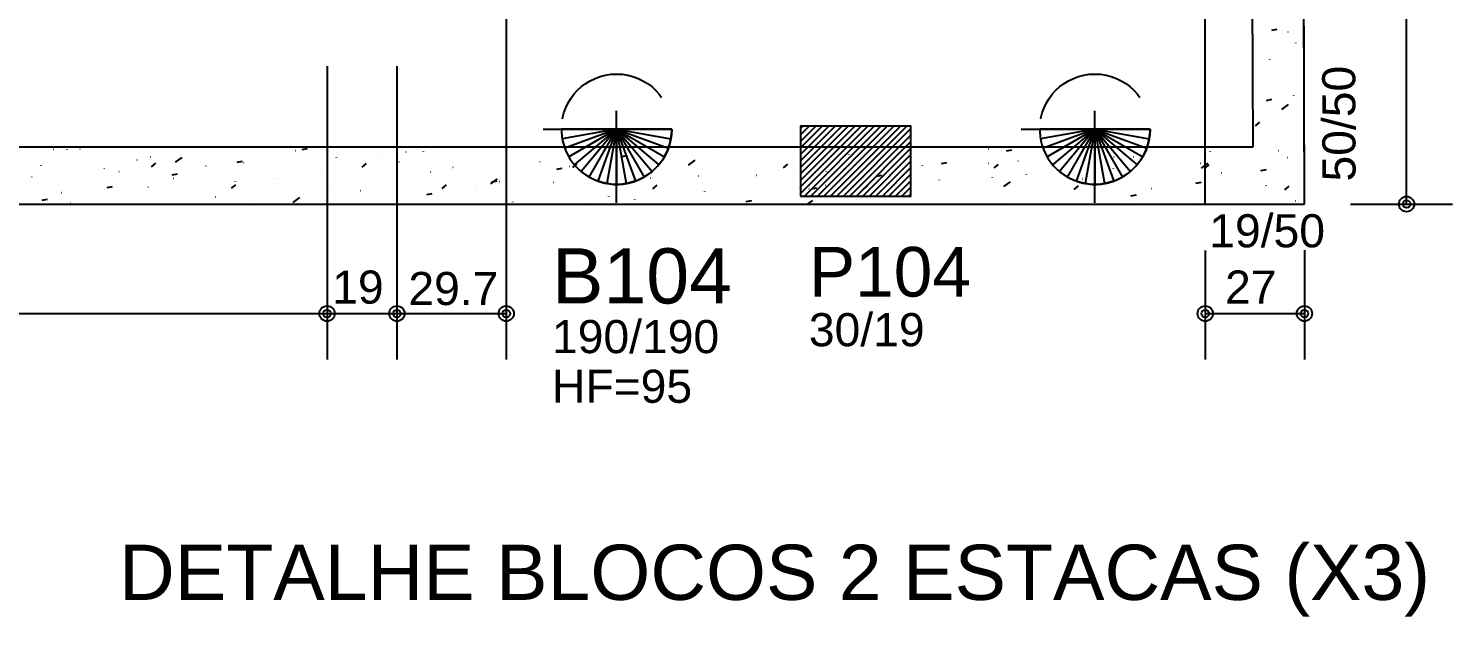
# Model space of a CAD drawing. Extents: x 0 to 119, y 0 to 84.
# Drawn here: x 39.43 to 47.17, y 13.82 to 17.02 of the extents above; entities that cross this region are included whole.
import ezdxf

# ---------------------------------------------------------------- set-up
doc = ezdxf.new("R2010")
doc.units = 0
doc.header["$MEASUREMENT"] = 0
doc.linetypes.add('ESTILO_TQS_0001', pattern=[1, 0.7, -0.3])
doc.linetypes.add('ESTILO_TQS_0003', pattern=[1.5, 0.5, -0.4, 0.1, -0.5])
for name, color, linetype in [('1', 3, 'CONTINUOUS'), ('10', 252, 'CONTINUOUS'), ('15', 12, 'CONTINUOUS'), ('18', 6, 'CONTINUOUS'), ('3', 7, 'CONTINUOUS'), ('32', 250, 'CONTINUOUS'), ('36', 7, 'CONTINUOUS'), ('37', 7, 'CONTINUOUS'), ('62', 7, 'CONTINUOUS')]:
    doc.layers.add(name, color=color, linetype=linetype)
doc.styles.add('TQS_ARIAL', font='arial.ttf')

msp = doc.modelspace()

# ---------------------------------------------------------------- linework, layer by layer
at = {"layer": '1', "color": 3, "linetype": 'Continuous'}
msp.add_line((43.928885, 16.29812), (43.928885, 16.29812), dxfattribs=at)
for points in [[(42.928885, 16.471721), (42.328885, 16.471721), (42.329118, 16.45991), (42.331423, 16.43278), (42.335545, 16.408859), (42.341373, 16.386066), (42.351348, 16.357822), (42.364294, 16.33033), (42.375229, 16.311539), (42.390942, 16.289011), (42.404528, 16.272563), (42.42611, 16.250628), (42.444743, 16.234884), (42.466732, 16.21932), (42.48808, 16.206817), (42.514171, 16.194519), (42.534472, 16.186964), (42.564004, 16.178821), (42.590166, 16.17423), (42.61466, 16.172058), (42.628885, 16.171721), (42.640372, 16.171941), (42.665114, 16.173916), (42.693632, 16.178791), (42.720215, 16.185961), (42.745116, 16.195152), (42.769885, 16.206921), (42.789983, 16.218645), (42.815263, 16.236639), (42.83113, 16.250142), (42.851123, 16.270201), (42.866252, 16.288263), (42.883479, 16.313033), (42.893805, 16.330946), (42.907456, 16.360373), (42.916395, 16.386059), (42.922405, 16.409702), (42.926097, 16.430912), (42.92869, 16.460905), (42.928885, 16.471721)], [(45.528885, 16.471721), (44.928885, 16.471721), (44.929118, 16.45991), (44.931423, 16.43278), (44.935545, 16.408859), (44.941373, 16.386066), (44.951348, 16.357822), (44.964294, 16.33033), (44.975229, 16.311539), (44.990942, 16.289011), (45.004528, 16.272563), (45.02611, 16.250628), (45.044743, 16.234884), (45.066732, 16.21932), (45.08808, 16.206817), (45.114171, 16.194519), (45.134472, 16.186964), (45.164004, 16.178821), (45.190166, 16.17423), (45.21466, 16.172058), (45.228885, 16.171721), (45.240372, 16.171941), (45.265114, 16.173916), (45.293632, 16.178791), (45.320215, 16.185961), (45.345116, 16.195152), (45.369885, 16.206921), (45.389983, 16.218645), (45.415263, 16.236639), (45.43113, 16.250142), (45.451123, 16.270201), (45.466252, 16.288263), (45.483479, 16.313033), (45.493805, 16.330946), (45.507456, 16.360373), (45.516395, 16.386059), (45.522405, 16.409702), (45.526097, 16.430912), (45.52869, 16.460905), (45.528885, 16.471721)]]:
    msp.add_lwpolyline(points, dxfattribs=at)
at = {"layer": '10', "color": 252, "linetype": 'Continuous'}
for p, q in [((46.036592, 28.41812), (46.087953, 16.374881)), ((46.367887, 16.064671), (46.334806, 28.41812)), ((46.085333, 16.989411), (46.085333, 16.989411)), ((46.085466, 16.958132), (46.085466, 16.958132)), ((46.085471, 16.957034), (46.085471, 16.957034)), ((46.085471, 16.957034), (46.085471, 16.957034)), ((46.085471, 16.957034), (46.085471, 16.957034)), ((46.157868, 16.973084), (46.158357, 16.973192)), ((46.190949, 17.009941), (46.220398, 17.015665)), ((46.279905, 17.000139), (46.280394, 17.000247)), ((46.085509, 16.948004), (46.085509, 16.948004)), ((46.085509, 16.948004), (46.085509, 16.948004)), ((46.321166, 16.939969), (46.321231, 16.940464)), ((46.086055, 16.820012), (46.086055, 16.820012)), ((46.086055, 16.820012), (46.086055, 16.820012)), ((46.086055, 16.820012), (46.086055, 16.820012)), ((46.086064, 16.817915), (46.086064, 16.817915)), ((46.086064, 16.817915), (46.086064, 16.817915)), ((46.086064, 16.817915), (46.086064, 16.817915)), ((46.180058, 16.85148), (46.180124, 16.851975)), ((46.21067, 16.823355), (46.211169, 16.823377)), ((46.190596, 16.791983), (46.1909, 16.792379)), ((46.086639, 16.682991), (46.086639, 16.682991)), ((46.086639, 16.682991), (46.086639, 16.682991)), ((46.086752, 16.656651), (46.086752, 16.656651)), ((46.161978, 16.699693), (46.162467, 16.699801)), ((46.310875, 16.655762), (46.311179, 16.656159)), ((46.086933, 16.614205), (46.086933, 16.614205)), ((46.087062, 16.583835), (46.087062, 16.583835)), ((46.087062, 16.583835), (46.087062, 16.583835)), ((46.087062, 16.583835), (46.087062, 16.583835)), ((46.161266, 16.628653), (46.190715, 16.634378)), ((46.244554, 16.579626), (46.280875, 16.606193)), ((46.278614, 16.616757), (46.278679, 16.617253)), ((46.087224, 16.545969), (46.087224, 16.545969)), ((46.087224, 16.545969), (46.087224, 16.545969)), ((46.10229, 16.491052), (46.125271, 16.510335)), ((46.137507, 16.528269), (46.137572, 16.528764)), ((46.234019, 16.555601), (46.234323, 16.555998)), ((42.628885, 16.471721), (42.328885, 16.471721)), ((42.628885, 16.471721), (42.333443, 16.419626)), ((42.628885, 16.471721), (42.346977, 16.369115)), ((42.628885, 16.471721), (42.369078, 16.321721)), ((42.628885, 16.471721), (42.399072, 16.278885)), ((42.628885, 16.471721), (42.436049, 16.241907)), ((42.628885, 16.471721), (42.478885, 16.211913)), ((42.628885, 16.471721), (42.526279, 16.189813)), ((42.628885, 16.471721), (42.576791, 16.176278)), ((42.628885, 16.471721), (42.628885, 16.171721)), ((42.628885, 16.471721), (42.68098, 16.176278)), ((42.628885, 16.471721), (42.731491, 16.189813)), ((42.628885, 16.471721), (42.778885, 16.211913)), ((42.628885, 16.471721), (42.821722, 16.241907)), ((42.628885, 16.471721), (42.858699, 16.278885)), ((42.628885, 16.471721), (42.888693, 16.321721)), ((42.628885, 16.471721), (42.910793, 16.369115)), ((42.628885, 16.471721), (42.924328, 16.419626)), ((42.628885, 16.471721), (42.928885, 16.471721)), ((45.228885, 16.471721), (44.928885, 16.471721)), ((45.228885, 16.471721), (44.933443, 16.419626)), ((45.228885, 16.471721), (44.946977, 16.369115)), ((45.228885, 16.471721), (44.969078, 16.321721)), ((45.228885, 16.471721), (44.999072, 16.278885)), ((45.228885, 16.471721), (45.036049, 16.241907)), ((45.228885, 16.471721), (45.078885, 16.211913)), ((45.228885, 16.471721), (45.126279, 16.189813)), ((45.228885, 16.471721), (45.176791, 16.176278)), ((45.228885, 16.471721), (45.228885, 16.171721)), ((45.228885, 16.471721), (45.28098, 16.176278)), ((45.228885, 16.471721), (45.331491, 16.189813)), ((45.228885, 16.471721), (45.378885, 16.211913)), ((45.228885, 16.471721), (45.421722, 16.241907)), ((45.228885, 16.471721), (45.458699, 16.278885)), ((45.228885, 16.471721), (45.488693, 16.321721)), ((45.228885, 16.471721), (45.510793, 16.369115)), ((45.228885, 16.471721), (45.524328, 16.419626)), ((45.228885, 16.471721), (45.528885, 16.471721)), ((46.087511, 16.478651), (46.087511, 16.478651)), ((46.08757, 16.464798), (46.08757, 16.464798)), ((46.168529, 16.426843), (46.169017, 16.426952)), ((46.290566, 16.453898), (46.291054, 16.454007)), ((46.087953, 16.374881), (38.859934, 16.374881)), ((39.567121, 16.363316), (39.567425, 16.363713)), ((39.589711, 16.339865), (39.590199, 16.339973)), ((39.642752, 16.362083), (39.642817, 16.362578)), ((39.711748, 16.36692), (39.712236, 16.367028)), ((40.347175, 16.370639), (40.347663, 16.370748)), ((40.516976, 16.34064), (40.517476, 16.340662)), ((40.884126, 16.35667), (40.884626, 16.356692)), ((40.919845, 16.36086), (40.949294, 16.366584)), ((41.046472, 16.363758), (41.046971, 16.36378)), ((41.065417, 16.351699), (41.065483, 16.352194)), ((41.343269, 16.334262), (41.343573, 16.334659)), ((41.483788, 16.348318), (41.484276, 16.348427)), ((41.579821, 16.349571), (41.580126, 16.349968)), ((41.816374, 16.364881), (41.816678, 16.365278)), ((42.119215, 16.352038), (42.119703, 16.352146)), ((42.488083, 16.341315), (42.488148, 16.34181)), ((42.922281, 16.341268), (42.922586, 16.341664)), ((43.009961, 16.372059), (43.010026, 16.372555)), ((43.158834, 16.356577), (43.159138, 16.356974)), ((43.395387, 16.371887), (43.395691, 16.372283)), ((43.891256, 16.333437), (43.891744, 16.333545)), ((44.432627, 16.361675), (44.432692, 16.362171)), ((44.65116, 16.364753), (44.651649, 16.364861)), ((44.747723, 16.353888), (44.777172, 16.359613)), ((45.804821, 16.33739), (45.80532, 16.337411)), ((45.855292, 16.351291), (45.855358, 16.351787)), ((45.967166, 16.344478), (45.967666, 16.3445)), ((46.087808, 16.408948), (46.087808, 16.408948)), ((46.087808, 16.408948), (46.087808, 16.408948)), ((46.087808, 16.408948), (46.087808, 16.408948)), ((46.22592, 16.355775), (46.226419, 16.355797)), ((39.469974, 16.294927), (39.470473, 16.294949)), ((39.501644, 16.273594), (39.50171, 16.274089)), ((39.728727, 16.306224), (39.729227, 16.306246)), ((39.844382, 16.259173), (39.84487, 16.259281)), ((39.966419, 16.286228), (39.966907, 16.286336)), ((40.023522, 16.304338), (40.023587, 16.304834)), ((40.095877, 16.322255), (40.096377, 16.322276)), ((40.100967, 16.267316), (40.123949, 16.2866)), ((40.160505, 16.257714), (40.16081, 16.258111)), ((40.231752, 16.291825), (40.268073, 16.318392)), ((40.258223, 16.329343), (40.258722, 16.329364)), ((40.397058, 16.273024), (40.397363, 16.27342)), ((40.544714, 16.329877), (40.54478, 16.330373)), ((40.566459, 16.292169), (40.595908, 16.297893)), ((40.601846, 16.289948), (40.602334, 16.290056)), ((40.633611, 16.288333), (40.633915, 16.28873)), ((40.870163, 16.303643), (40.870468, 16.304039)), ((40.92431, 16.26321), (40.924375, 16.263705)), ((41.106716, 16.318952), (41.10702, 16.319349)), ((41.246077, 16.265783), (41.269058, 16.285066)), ((41.361751, 16.321264), (41.362239, 16.321372)), ((41.446188, 16.293954), (41.446253, 16.29445)), ((41.73846, 16.267627), (41.738948, 16.267735)), ((41.739518, 16.26472), (41.739822, 16.265117)), ((41.96738, 16.319493), (41.967445, 16.319989)), ((41.976071, 16.28003), (41.976375, 16.280426)), ((42.212623, 16.295339), (42.212928, 16.295736)), ((42.303705, 16.254337), (42.333154, 16.260062)), ((42.373887, 16.271347), (42.374375, 16.271455)), ((42.391186, 16.264249), (42.414167, 16.283533)), ((42.449176, 16.310649), (42.44948, 16.311045)), ((42.657091, 16.323029), (42.68654, 16.328753)), ((42.685729, 16.325958), (42.686033, 16.326355)), ((42.868854, 16.28357), (42.868919, 16.284066)), ((43.02023, 16.276322), (43.05655, 16.302889)), ((43.133792, 16.302662), (43.13428, 16.302771)), ((43.255829, 16.329717), (43.256317, 16.329826)), ((43.390046, 16.309109), (43.390111, 16.309605)), ((43.536295, 16.262715), (43.559276, 16.281999)), ((43.910749, 16.330931), (43.910814, 16.331426)), ((44.228323, 16.268558), (44.228822, 16.26858)), ((44.291519, 16.273186), (44.291585, 16.273682)), ((44.390668, 16.275646), (44.391168, 16.275668)), ((44.394337, 16.285197), (44.423786, 16.290922)), ((44.649422, 16.286944), (44.649921, 16.286966)), ((44.681404, 16.261182), (44.704386, 16.280465)), ((44.812712, 16.298725), (44.812777, 16.299221)), ((44.905832, 16.284061), (44.90632, 16.284169)), ((45.016572, 16.302974), (45.017071, 16.302996)), ((45.027869, 16.311116), (45.028357, 16.311224)), ((45.178917, 16.310062), (45.179417, 16.310084)), ((45.33047, 16.256989), (45.330774, 16.257386)), ((45.333415, 16.320547), (45.33348, 16.321042)), ((45.437671, 16.321359), (45.43817, 16.321381)), ((45.567023, 16.272299), (45.567327, 16.272696)), ((45.663296, 16.314836), (45.663784, 16.314944)), ((45.714185, 16.262802), (45.71425, 16.263298)), ((45.803575, 16.287608), (45.80388, 16.288005)), ((45.808708, 16.260819), (45.845028, 16.287386)), ((45.826514, 16.259648), (45.849495, 16.278932)), ((46.040128, 16.302918), (46.040432, 16.303315)), ((46.235377, 16.288341), (46.235443, 16.288837)), ((46.276681, 16.318227), (46.276985, 16.318624)), ((39.450847, 16.211786), (39.451152, 16.212182)), ((39.6874, 16.227095), (39.687705, 16.227492)), ((39.882415, 16.215849), (39.88248, 16.216345)), ((39.923953, 16.242405), (39.924257, 16.242801)), ((40.099054, 16.178481), (40.099542, 16.17859)), ((40.213073, 16.223477), (40.242522, 16.229202)), ((40.221091, 16.205536), (40.221579, 16.205644)), ((40.403607, 16.241388), (40.403672, 16.241884)), ((40.556755, 16.188172), (40.557059, 16.188569)), ((40.793307, 16.203482), (40.793612, 16.203879)), ((40.856518, 16.209256), (40.857006, 16.209364)), ((41.02986, 16.218791), (41.030164, 16.219188)), ((41.266413, 16.234101), (41.266717, 16.234498)), ((41.30508, 16.205465), (41.305146, 16.205961)), ((41.502965, 16.249411), (41.50327, 16.249807)), ((41.616423, 16.240572), (41.616911, 16.24068)), ((41.826273, 16.231004), (41.826338, 16.2315)), ((41.945455, 16.175221), (41.981776, 16.201788)), ((41.950319, 16.185646), (41.979768, 16.19137)), ((41.993131, 16.186935), (41.993619, 16.187043)), ((42.284674, 16.183697), (42.285174, 16.183718)), ((42.346976, 16.252826), (42.347041, 16.253322)), ((42.628558, 16.190655), (42.629046, 16.190763)), ((42.651825, 16.199727), (42.652324, 16.199749)), ((42.727746, 16.195081), (42.727811, 16.195577)), ((42.81417, 16.206815), (42.81467, 16.206837)), ((43.072924, 16.218112), (43.073423, 16.218134)), ((43.248939, 16.22062), (43.249004, 16.221116)), ((43.388463, 16.221971), (43.388951, 16.222079)), ((43.440074, 16.234142), (43.440573, 16.234164)), ((43.5105, 16.249026), (43.510988, 16.249134)), ((43.602419, 16.241231), (43.602919, 16.241252)), ((43.769642, 16.242442), (43.769707, 16.242938)), ((43.861173, 16.252528), (43.861672, 16.25255)), ((44.040951, 16.216506), (44.0704, 16.22223)), ((44.145927, 16.252745), (44.146415, 16.252854)), ((44.147707, 16.180442), (44.148011, 16.180838)), ((44.150412, 16.184697), (44.150477, 16.185193)), ((44.384259, 16.195751), (44.384564, 16.196148)), ((44.620812, 16.211061), (44.621116, 16.211457)), ((44.671604, 16.210237), (44.67167, 16.210732)), ((44.733933, 16.159718), (44.770253, 16.186285)), ((44.857365, 16.22637), (44.857669, 16.226767)), ((45.093917, 16.24168), (45.094222, 16.242077)), ((45.160504, 16.20337), (45.160992, 16.203478)), ((45.192307, 16.232058), (45.192373, 16.232554)), ((45.282541, 16.230424), (45.283029, 16.230533)), ((45.778197, 16.178675), (45.807646, 16.184399)), ((45.917968, 16.234144), (45.918456, 16.234252)), ((46.09427, 16.199853), (46.094335, 16.200348)), ((46.131583, 16.247366), (46.161032, 16.25309)), ((39.610544, 16.126934), (39.610848, 16.127331)), ((39.741307, 16.12736), (39.741373, 16.127856)), ((39.847097, 16.142244), (39.847401, 16.142641)), ((39.859688, 16.154786), (39.889136, 16.16051)), ((40.083649, 16.157553), (40.083954, 16.15795)), ((40.2625, 16.1529), (40.262565, 16.153395)), ((40.320202, 16.172863), (40.320506, 16.17326)), ((40.449423, 16.103568), (40.449922, 16.10359)), ((40.475762, 16.124845), (40.476251, 16.124953)), ((40.535634, 16.150848), (40.558615, 16.170131)), ((40.708176, 16.114865), (40.708676, 16.114887)), ((40.783203, 16.174721), (40.783268, 16.175217)), ((40.87068, 16.074119), (40.907001, 16.100687)), ((41.075327, 16.130895), (41.075826, 16.130917)), ((41.111189, 16.128564), (41.111678, 16.128673)), ((41.163973, 16.116976), (41.164038, 16.117472)), ((41.237672, 16.137984), (41.238171, 16.138005)), ((41.496425, 16.149281), (41.496925, 16.149303)), ((41.596934, 16.116955), (41.626382, 16.122679)), ((41.680743, 16.149314), (41.703725, 16.168598)), ((41.685166, 16.142516), (41.685231, 16.143011)), ((41.863576, 16.165311), (41.864075, 16.165333)), ((41.871094, 16.15988), (41.871582, 16.159988)), ((42.025921, 16.172399), (42.026421, 16.172421)), ((42.205869, 16.164337), (42.205934, 16.164833)), ((42.247803, 16.106243), (42.248291, 16.106352)), ((42.586639, 16.106592), (42.586704, 16.107088)), ((42.825853, 16.14778), (42.848834, 16.167064)), ((42.88323, 16.109963), (42.883718, 16.110071)), ((42.964943, 16.103894), (42.965248, 16.104291)), ((43.107831, 16.132132), (43.107897, 16.132627)), ((43.201496, 16.119204), (43.201801, 16.1196)), ((43.438049, 16.134513), (43.438353, 16.13491)), ((43.628534, 16.153953), (43.6286, 16.154449)), ((43.643135, 16.141279), (43.643623, 16.141387)), ((43.674601, 16.149823), (43.674906, 16.150219)), ((43.687566, 16.147815), (43.717014, 16.153539)), ((43.765172, 16.168334), (43.76566, 16.168442)), ((43.911154, 16.165132), (43.911459, 16.165529)), ((43.970962, 16.146247), (43.993943, 16.16553)), ((44.400599, 16.172054), (44.401087, 16.172162)), ((44.530497, 16.121748), (44.530562, 16.122243)), ((45.0512, 16.143569), (45.051265, 16.144065)), ((45.116071, 16.144713), (45.139052, 16.163997)), ((45.214197, 16.105459), (45.214501, 16.105856)), ((45.415175, 16.122678), (45.415663, 16.122786)), ((45.424812, 16.109983), (45.45426, 16.115708)), ((45.450749, 16.120768), (45.451054, 16.121165)), ((45.537212, 16.149733), (45.5377, 16.149841)), ((45.573078, 16.174313), (45.573143, 16.174809)), ((45.687302, 16.136078), (45.687606, 16.136475)), ((45.923855, 16.151387), (45.924159, 16.151784)), ((45.953163, 16.111364), (45.953228, 16.111859)), ((45.996021, 16.111615), (45.996521, 16.111637)), ((46.158366, 16.118703), (46.158866, 16.118725)), ((46.160407, 16.166697), (46.160712, 16.167094)), ((46.172639, 16.153453), (46.173127, 16.153561)), ((46.26118, 16.14318), (46.284162, 16.162463)), ((38.860078, 16.064671), (46.367887, 16.064671)), ((39.474139, 16.064671), (39.474139, 16.064671)), ((39.506302, 16.086095), (39.535751, 16.091819)), ((39.558541, 16.064671), (39.558541, 16.064671)), ((39.562768, 16.064671), (39.562768, 16.064671)), ((39.562768, 16.064671), (39.562768, 16.064671)), ((39.585689, 16.064671), (39.585689, 16.064671)), ((39.585689, 16.064671), (39.585689, 16.064671)), ((39.593821, 16.066474), (39.594309, 16.066582)), ((39.603597, 16.064671), (39.603597, 16.064671)), ((39.661174, 16.069152), (39.661673, 16.069174)), ((39.733054, 16.064671), (39.733054, 16.064671)), ((39.733054, 16.064671), (39.733054, 16.064671)), ((39.733054, 16.064671), (39.733054, 16.064671)), ((39.787573, 16.064671), (39.787573, 16.064671)), ((39.787573, 16.064671), (39.787573, 16.064671)), ((39.859464, 16.064671), (39.859464, 16.064671)), ((39.862512, 16.064671), (39.862512, 16.064671)), ((39.862512, 16.064671), (39.862512, 16.064671)), ((39.862512, 16.064671), (39.862512, 16.064671)), ((39.919927, 16.08045), (39.920427, 16.080471)), ((39.921206, 16.064671), (39.921206, 16.064671)), ((39.991969, 16.064671), (39.991969, 16.064671)), ((39.991969, 16.064671), (39.991969, 16.064671)), ((39.991969, 16.064671), (39.991969, 16.064671)), ((40.012378, 16.064671), (40.012378, 16.064671)), ((40.012378, 16.064671), (40.012378, 16.064671)), ((40.121427, 16.064671), (40.121458, 16.064907)), ((40.121427, 16.064671), (40.121427, 16.064671)), ((40.121427, 16.064671), (40.121427, 16.064671)), ((40.204337, 16.064671), (40.204337, 16.064671)), ((40.204337, 16.064671), (40.204337, 16.064671)), ((40.204337, 16.064671), (40.204337, 16.064671)), ((40.237183, 16.064671), (40.237183, 16.064671)), ((40.237183, 16.064671), (40.237183, 16.064671)), ((40.250884, 16.064671), (40.250884, 16.064671)), ((40.250884, 16.064671), (40.250884, 16.064671)), ((40.287078, 16.09648), (40.287577, 16.096501)), ((40.353725, 16.09779), (40.354214, 16.097898)), ((40.380342, 16.064671), (40.380342, 16.064671)), ((40.380342, 16.064671), (40.380342, 16.064671)), ((40.432933, 16.064671), (40.432933, 16.064671)), ((40.461989, 16.064671), (40.461989, 16.064671)), ((40.461989, 16.064671), (40.461989, 16.064671)), ((40.509799, 16.064671), (40.509799, 16.064671)), ((40.509799, 16.064671), (40.509799, 16.064671)), ((40.639257, 16.064671), (40.639257, 16.064671)), ((40.642096, 16.086232), (40.642161, 16.086728)), ((40.686794, 16.064671), (40.686794, 16.064671)), ((40.686794, 16.064671), (40.686794, 16.064671)), ((40.768714, 16.064671), (40.768714, 16.064671)), ((40.822986, 16.064671), (40.822986, 16.064671)), ((40.822986, 16.064671), (40.822986, 16.064671)), ((40.857763, 16.064671), (40.857763, 16.064671)), ((40.898172, 16.064671), (40.898172, 16.064671)), ((40.911599, 16.064671), (40.911599, 16.064671)), ((40.911599, 16.064671), (40.911599, 16.064671)), ((41.006401, 16.064671), (41.006401, 16.064671)), ((41.02763, 16.064671), (41.02763, 16.064671)), ((41.136405, 16.064671), (41.136405, 16.064671)), ((41.136405, 16.064671), (41.136405, 16.064671)), ((41.157087, 16.064671), (41.157087, 16.064671)), ((41.157087, 16.064671), (41.157087, 16.064671)), ((41.157087, 16.064671), (41.157087, 16.064671)), ((41.286545, 16.064671), (41.286545, 16.064671)), ((41.286545, 16.064671), (41.286545, 16.064671)), ((41.286545, 16.064671), (41.286545, 16.064671)), ((41.327957, 16.064671), (41.327957, 16.064671)), ((41.36121, 16.064671), (41.36121, 16.064671)), ((41.36121, 16.064671), (41.36121, 16.064671)), ((41.416002, 16.064671), (41.416002, 16.064671)), ((41.416002, 16.064671), (41.416002, 16.064671)), ((41.416002, 16.064671), (41.416002, 16.064671)), ((41.441634, 16.064671), (41.441634, 16.064671)), ((41.441634, 16.064671), (41.441634, 16.064671)), ((41.441634, 16.064671), (41.441634, 16.064671)), ((41.54546, 16.064671), (41.54546, 16.064671)), ((41.54546, 16.064671), (41.54546, 16.064671)), ((41.54546, 16.064671), (41.54546, 16.064671)), ((41.57987, 16.064671), (41.57987, 16.064671)), ((41.586015, 16.064671), (41.586015, 16.064671)), ((41.586015, 16.064671), (41.586015, 16.064671)), ((41.674917, 16.064671), (41.674917, 16.064671)), ((41.674917, 16.064671), (41.674917, 16.064671)), ((41.794321, 16.064671), (41.794321, 16.064671)), ((41.804375, 16.064671), (41.804375, 16.064671)), ((41.804375, 16.064671), (41.804375, 16.064671)), ((41.81082, 16.064671), (41.81082, 16.064671)), ((41.81082, 16.064671), (41.81082, 16.064671)), ((41.933832, 16.064671), (41.933832, 16.064671)), ((41.933832, 16.064671), (41.933832, 16.064671)), ((42.035626, 16.064671), (42.035626, 16.064671)), ((42.035626, 16.064671), (42.035626, 16.064671)), ((42.060282, 16.064671), (42.060282, 16.064671)), ((42.060282, 16.064671), (42.060282, 16.064671)), ((42.060282, 16.064671), (42.060282, 16.064671)), ((42.06329, 16.064671), (42.06329, 16.064671)), ((42.064761, 16.075848), (42.064827, 16.076344)), ((42.125766, 16.079188), (42.126254, 16.079297)), ((42.153338, 16.064671), (42.153338, 16.064671)), ((42.192747, 16.064671), (42.192747, 16.064671)), ((42.260431, 16.064671), (42.260431, 16.064671)), ((42.260431, 16.064671), (42.260431, 16.064671)), ((42.322205, 16.064671), (42.322205, 16.064671)), ((42.451662, 16.064671), (42.451662, 16.064671)), ((42.485236, 16.064671), (42.485236, 16.064671)), ((42.491838, 16.073275), (42.492143, 16.073672)), ((42.58112, 16.064671), (42.58112, 16.064671)), ((42.58112, 16.064671), (42.58112, 16.064671)), ((42.58112, 16.064671), (42.58112, 16.064671)), ((42.678931, 16.064671), (42.678931, 16.064671)), ((42.678931, 16.064671), (42.678931, 16.064671)), ((42.710041, 16.064671), (42.710041, 16.064671)), ((42.710577, 16.064671), (42.710577, 16.064671)), ((42.710577, 16.064671), (42.710577, 16.064671)), ((42.710577, 16.064671), (42.710577, 16.064671)), ((42.726807, 16.064671), (42.726807, 16.064671)), ((42.728391, 16.088585), (42.728695, 16.088981)), ((42.730878, 16.064671), (42.730878, 16.064671)), ((42.840035, 16.064671), (42.840035, 16.064671)), ((42.840035, 16.064671), (42.840035, 16.064671)), ((42.840035, 16.064671), (42.840035, 16.064671)), ((42.934847, 16.064671), (42.934847, 16.064671)), ((42.969492, 16.064671), (42.969492, 16.064671)), ((42.969492, 16.064671), (42.969492, 16.064671)), ((42.969492, 16.064671), (42.969492, 16.064671)), ((43.09895, 16.064671), (43.09895, 16.064671)), ((43.09895, 16.064671), (43.09895, 16.064671)), ((43.159652, 16.064671), (43.159652, 16.064671)), ((43.228408, 16.064671), (43.228408, 16.064671)), ((43.228408, 16.064671), (43.228408, 16.064671)), ((43.259828, 16.064671), (43.259828, 16.064671)), ((43.297579, 16.064671), (43.297579, 16.064671)), ((43.297579, 16.064671), (43.297579, 16.064671)), ((43.297579, 16.064671), (43.297579, 16.064671)), ((43.300275, 16.064671), (43.300275, 16.064671)), ((43.33418, 16.079124), (43.363629, 16.084848)), ((43.357865, 16.064671), (43.357865, 16.064671)), ((43.357865, 16.064671), (43.357865, 16.064671)), ((43.384457, 16.064671), (43.384457, 16.064671)), ((43.487323, 16.064671), (43.487323, 16.064671)), ((43.487427, 16.065464), (43.487492, 16.06596)), ((43.609262, 16.064671), (43.609262, 16.064671)), ((43.61678, 16.064671), (43.61678, 16.064671)), ((43.667435, 16.064671), (43.695479, 16.085184)), ((43.746238, 16.064671), (43.746238, 16.064671)), ((43.834068, 16.064671), (43.834068, 16.064671)), ((43.873744, 16.064671), (43.873744, 16.064671)), ((43.875695, 16.064671), (43.875695, 16.064671)), ((43.916227, 16.064671), (43.916227, 16.064671)), ((44.005153, 16.064671), (44.005153, 16.064671)), ((44.005153, 16.064671), (44.005153, 16.064671)), ((44.005153, 16.064671), (44.005153, 16.064671)), ((44.009305, 16.096208), (44.00937, 16.096704)), ((44.019843, 16.087642), (44.020332, 16.08775)), ((44.058873, 16.064671), (44.058873, 16.064671)), ((44.13461, 16.064671), (44.13461, 16.064671)), ((44.13461, 16.064671), (44.13461, 16.064671)), ((44.13461, 16.064671), (44.13461, 16.064671)), ((44.264068, 16.064671), (44.264068, 16.064671)), ((44.264068, 16.064671), (44.264068, 16.064671)), ((44.264068, 16.064671), (44.264068, 16.064671)), ((44.283678, 16.064671), (44.283678, 16.064671)), ((44.393525, 16.064671), (44.393525, 16.064671)), ((44.393525, 16.064671), (44.393525, 16.064671)), ((44.393525, 16.064671), (44.393525, 16.064671)), ((44.447212, 16.064671), (44.447212, 16.064671)), ((44.508483, 16.064671), (44.508483, 16.064671)), ((44.522983, 16.064671), (44.522983, 16.064671)), ((44.522983, 16.064671), (44.522983, 16.064671)), ((44.534876, 16.064671), (44.534876, 16.064671)), ((44.534876, 16.064671), (44.534876, 16.064671)), ((44.603993, 16.064671), (44.603993, 16.064671)), ((44.65244, 16.064671), (44.65244, 16.064671)), ((44.65244, 16.064671), (44.65244, 16.064671)), ((44.65527, 16.091362), (44.655759, 16.09147)), ((44.733289, 16.064671), (44.733289, 16.064671)), ((44.733289, 16.064671), (44.733289, 16.064671)), ((44.733289, 16.064671), (44.733289, 16.064671)), ((44.741091, 16.07484), (44.741396, 16.075237)), ((44.781898, 16.064671), (44.781898, 16.064671)), ((44.781898, 16.064671), (44.781898, 16.064671)), ((44.911355, 16.064671), (44.911355, 16.064671)), ((44.911355, 16.064671), (44.911355, 16.064671)), ((44.920836, 16.064671), (44.920836, 16.064671)), ((44.920836, 16.064671), (44.920836, 16.064671)), ((44.920836, 16.064671), (44.920836, 16.064671)), ((44.958094, 16.064671), (44.958094, 16.064671)), ((44.958094, 16.064671), (44.958094, 16.064671)), ((44.958094, 16.064671), (44.958094, 16.064671)), ((44.977644, 16.090149), (44.977948, 16.090546)), ((45.020681, 16.064671), (45.020681, 16.064671)), ((45.040813, 16.064671), (45.040813, 16.064671)), ((45.153524, 16.064671), (45.153524, 16.064671)), ((45.153524, 16.064671), (45.153524, 16.064671)), ((45.153524, 16.064671), (45.153524, 16.064671)), ((45.17027, 16.064671), (45.17027, 16.064671)), ((45.182899, 16.064671), (45.182899, 16.064671)), ((45.182899, 16.064671), (45.182899, 16.064671)), ((45.182899, 16.064671), (45.182899, 16.064671)), ((45.1917, 16.064671), (45.1917, 16.064671)), ((45.207772, 16.077199), (45.208272, 16.077221)), ((45.299728, 16.064671), (45.299728, 16.064671)), ((45.370117, 16.084287), (45.370617, 16.084309)), ((45.407704, 16.064671), (45.407704, 16.064671)), ((45.407704, 16.064671), (45.407704, 16.064671)), ((45.407704, 16.064671), (45.407704, 16.064671)), ((45.429185, 16.064671), (45.429185, 16.064671)), ((45.429185, 16.064671), (45.429185, 16.064671)), ((45.429185, 16.064671), (45.429185, 16.064671)), ((45.43197, 16.085824), (45.432036, 16.08632)), ((45.54055, 16.064671), (45.54055, 16.064671)), ((45.558643, 16.064671), (45.558643, 16.064671)), ((45.558643, 16.064671), (45.558643, 16.064671)), ((45.558643, 16.064671), (45.558643, 16.064671)), ((45.594149, 16.064671), (45.594149, 16.064671)), ((45.628871, 16.095585), (45.62937, 16.095606)), ((45.63251, 16.064671), (45.63251, 16.064671)), ((45.63251, 16.064671), (45.63251, 16.064671)), ((45.63251, 16.064671), (45.63251, 16.064671)), ((45.688101, 16.064671), (45.688101, 16.064671)), ((45.688101, 16.064671), (45.688101, 16.064671)), ((45.688101, 16.064671), (45.688101, 16.064671)), ((45.772172, 16.064671), (45.772172, 16.064671)), ((45.791884, 16.069041), (45.792372, 16.069149)), ((45.817558, 16.064671), (45.817558, 16.064671)), ((45.817558, 16.064671), (45.817558, 16.064671)), ((45.817558, 16.064671), (45.817558, 16.064671)), ((45.857315, 16.064671), (45.857315, 16.064671)), ((45.857315, 16.064671), (45.857315, 16.064671)), ((45.857315, 16.064671), (45.857315, 16.064671)), ((45.947016, 16.064671), (45.947016, 16.064671)), ((45.947016, 16.064671), (45.947016, 16.064671)), ((46.076473, 16.064671), (46.076473, 16.064671)), ((46.076473, 16.064671), (46.076473, 16.064671)), ((46.08212, 16.064671), (46.08212, 16.064671)), ((46.08212, 16.064671), (46.08212, 16.064671)), ((46.083551, 16.066536), (46.083856, 16.066933)), ((46.167618, 16.064671), (46.167618, 16.064671)), ((46.205931, 16.064671), (46.205931, 16.064671)), ((46.205931, 16.064671), (46.205931, 16.064671)), ((46.306925, 16.064671), (46.306925, 16.064671)), ((46.306925, 16.064671), (46.306925, 16.064671)), ((46.320104, 16.081846), (46.320408, 16.082242)), ((46.335388, 16.064671), (46.335388, 16.064671)), ((46.335388, 16.064671), (46.335388, 16.064671))]:
    msp.add_line(p, q, dxfattribs=at)
at = {"layer": '10', "color": 252, "linetype": 'ESTILO_TQS_0003'}
for p, q in [((42.628885, 16.071821), (42.628885, 16.871621)), ((45.228885, 16.071821), (45.228885, 16.871621)), ((42.228985, 16.471721), (43.028785, 16.471721)), ((44.828985, 16.471721), (45.628785, 16.471721))]:
    msp.add_line(p, q, dxfattribs=at)
at = {"layer": '10', "color": 252, "linetype": 'ESTILO_TQS_0001'}
for centre in [(42.628885, 16.471721), (45.228885, 16.471721)]:
    msp.add_circle(centre, 0.3, dxfattribs=at)
at = {"layer": '18', "color": 6, "linetype": 'Continuous'}
msp.add_lwpolyline([(42.028885, 16.064681), (45.828885, 16.064681), (45.828885, 19.864681), (42.028885, 19.864681), (42.028885, 16.064681)], dxfattribs=at)
at = {"layer": '3', "color": 7, "linetype": 'Continuous'}
for points in [[(46.367887, 16.064681), (46.352671, 21.877111)], [(34.973761, 16.064671), (41.24502, 16.064671)], [(41.24502, 16.064681), (42.028885, 16.064681)], [(45.828885, 16.064681), (46.367887, 16.064681)], [(46.367887, 16.064681), (45.828885, 16.06327)]]:
    msp.add_lwpolyline(points, dxfattribs=at)
at = {"layer": '32', "color": 250, "linetype": 'Continuous'}
for p, q in [((46.92288, 16.064681), (46.92288, 24.61812)), ((41.05502, 16.814671), (41.05502, 15.219706)), ((41.05502, 16.814671), (41.05502, 15.219706)), ((41.43502, 16.814681), (41.43502, 15.219706)), ((41.43502, 16.814681), (41.43502, 15.219706)), ((42.028885, 16.814681), (42.028885, 15.219706)), ((45.828885, 16.06327), (45.828885, 16.06327)), ((46.367887, 16.064681), (46.367887, 16.064681)), ((46.367887, 16.064681), (46.367887, 16.064681)), ((46.617887, 16.064681), (47.17288, 16.064681)), ((45.828885, 15.81327), (45.828885, 15.219706)), ((46.367887, 15.814681), (46.367887, 15.219706)), ((36.1852, 15.469706), (41.05502, 15.469706)), ((41.05502, 15.469706), (41.43502, 15.469706)), ((41.43502, 15.469706), (42.028885, 15.469706)), ((45.828885, 15.469706), (46.367887, 15.469706))]:
    msp.add_line(p, q, dxfattribs=at)
for centre, radius in [((46.92288, 16.064681), 0.041625), ((46.92288, 16.064681), 0.02075), ((41.05502, 15.469706), 0.041625), ((41.05502, 15.469706), 0.041625), ((41.05502, 15.469706), 0.02075), ((41.05502, 15.469706), 0.02075), ((41.43502, 15.469706), 0.041625), ((41.43502, 15.469706), 0.041625), ((41.43502, 15.469706), 0.02075), ((41.43502, 15.469706), 0.02075), ((42.028885, 15.469706), 0.041625), ((42.028885, 15.469706), 0.02075), ((45.828885, 15.469706), 0.041625), ((45.828885, 15.469706), 0.02075), ((46.367887, 15.469706), 0.041625), ((46.367887, 15.469706), 0.02075)]:
    msp.add_circle(centre, radius, dxfattribs=at)
at = {"layer": '62', "linetype": 'Continuous'}
for p, q in [((43.628885, 16.122431), (43.994574, 16.48812)), ((43.628885, 16.157786), (43.959218, 16.48812)), ((43.628885, 16.193142), (43.923863, 16.48812)), ((43.628885, 16.228497), (43.888508, 16.48812)), ((43.628885, 16.263852), (43.853152, 16.48812)), ((43.628885, 16.299208), (43.817797, 16.48812)), ((43.628885, 16.334563), (43.782442, 16.48812)), ((43.628885, 16.369918), (43.747086, 16.48812)), ((43.628885, 16.405274), (43.711731, 16.48812)), ((43.628885, 16.440629), (43.676376, 16.48812)), ((43.628885, 16.475984), (43.64102, 16.48812)), ((43.649929, 16.10812), (44.029929, 16.48812)), ((43.685284, 16.10812), (44.065284, 16.48812)), ((43.72064, 16.10812), (44.10064, 16.48812)), ((43.755995, 16.10812), (44.135995, 16.48812)), ((43.79135, 16.10812), (44.17135, 16.48812)), ((43.826706, 16.10812), (44.206706, 16.48812)), ((43.862061, 16.10812), (44.228885, 16.474944)), ((43.897417, 16.10812), (44.228885, 16.439588)), ((43.932772, 16.10812), (44.228885, 16.404233)), ((43.968127, 16.10812), (44.228885, 16.368877)), ((44.003483, 16.10812), (44.228885, 16.333522)), ((44.038838, 16.10812), (44.228885, 16.298167)), ((44.074193, 16.10812), (44.228885, 16.262811)), ((44.109549, 16.10812), (44.228885, 16.227456)), ((44.144904, 16.10812), (44.228885, 16.192101)), ((44.180259, 16.10812), (44.228885, 16.156745)), ((44.215615, 16.10812), (44.228885, 16.12139))]:
    msp.add_line(p, q, dxfattribs=at)
msp.add_lwpolyline([(43.628885, 16.10812), (44.228885, 16.10812), (44.228885, 16.48812), (43.628885, 16.48812), (43.628885, 16.10812)], dxfattribs=at)

# ---------------------------------------------------------------- texts
at = {"layer": '15', "color": 12, "linetype": 'Continuous', "style": 'TQS_ARIAL'}
msp.add_text('DETALHE BLOCOS 2 ESTACAS (X3)', height=0.3, dxfattribs=at).set_placement((39.924802, 13.913287))
at = {"layer": '32', "color": 250, "linetype": 'Continuous', "style": 'TQS_ARIAL'}
for s, p in [('19', (41.08302, 15.523706)), ('29.7', (41.497066, 15.515919)), ('27', (45.936386, 15.523706))]:
    msp.add_text(s, height=0.18, dxfattribs=at).set_placement(p)
at = {"layer": '36', "color": 7, "linetype": 'Continuous', "style": 'TQS_ARIAL'}
for s, height, p in [('B104', 0.3, (42.277834, 15.524564)), ('P104', 0.27, (43.674132, 15.562084)), ('30/19', 0.18, (43.674132, 15.292084)), ('190/190', 0.18, (42.277834, 15.254564)), ('HF=95', 0.18, (42.277834, 14.984564))]:
    msp.add_text(s, height=height, dxfattribs=at).set_placement(p)
at = {"layer": '37', "color": 7, "linetype": 'Continuous', "style": 'TQS_ARIAL'}
msp.add_text('50/50', height=0.18, rotation=90.14999, dxfattribs=at).set_placement((46.645898, 16.187769))
msp.add_text('19/50', height=0.18, dxfattribs=at).set_placement((45.850554, 15.829683))

doc.saveas('drawing.dxf')
